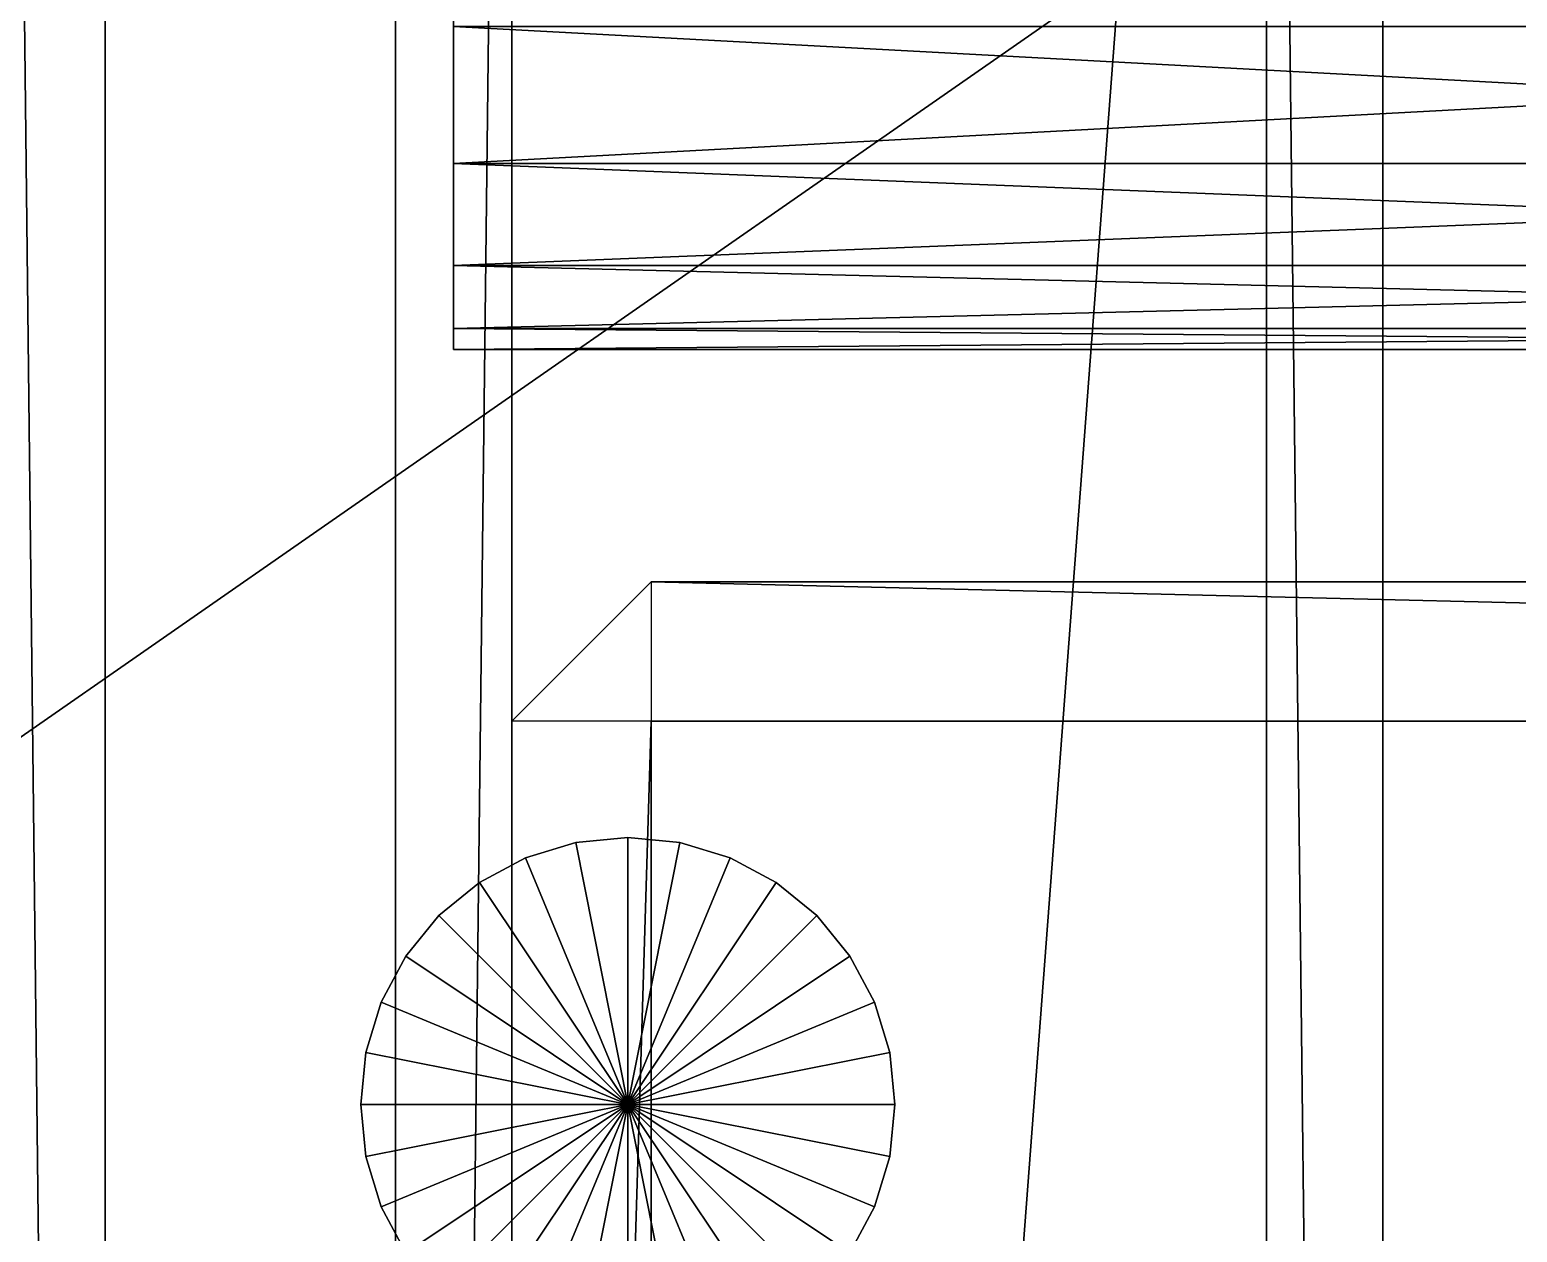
# Model space of a CAD drawing. Header units: millimetres. Extents: x -18 to 4450, y -985 to 970.
# Drawn here: x 418.5 to 546.6, y 154 to 257.5 of the extents above; entities that cross this region are included whole.
import ezdxf

# ---------------------------------------------------------------- set-up
doc = ezdxf.new("R2010")
doc.units = ezdxf.units.MM
for name, color, linetype in [('body__hood_closed_reference', 40, 'CONTINUOUS'), ('body__hood_crowned_closed_skin', 40, 'CONTINUOUS'), ('chassis__crossmember_1', 251, 'CONTINUOUS'), ('engine_bay__alternator_body', 9, 'CONTINUOUS'), ('engine_bay__engine_block', 8, 'CONTINUOUS'), ('engine_bay__inline_six_intake_stack_6', 9, 'CONTINUOUS'), ('mechanical_clearance__fan_radiator_clearance_envelope', 7, 'CONTINUOUS')]:
    doc.layers.add(name, color=color, linetype=linetype)

msp = doc.modelspace()

# ---------------------------------------------------------------- linework, layer by layer
at = {"layer": 'body__hood_closed_reference'}
for points in [[(237.979993, -687.020004, 1253.000021), (1142.019987, -687.020004, 1253.000021), (1142.019987, 687.020004, 1253.000021)], [(237.979993, -687.020004, 1253.000021), (1142.019987, 687.020004, 1253.000021), (237.979993, 687.020004, 1253.000021)], [(237.979993, -687.020004, 1215.000033), (237.979993, 687.020004, 1215.000033), (1142.019987, 687.020004, 1215.000033)], [(237.979993, -687.020004, 1215.000033), (1142.019987, 687.020004, 1215.000033), (1142.019987, -687.020004, 1215.000033)]]:
    msp.add_3dface(points, dxfattribs=at)
at = {"layer": 'body__hood_crowned_closed_skin'}
for points in [[(135.000005, 0, 1256.000042), (1057.999969, 0, 1322.000027), (1057.999969, 642.00002, 1296.000004)], [(135.000005, 0, 1256.000042), (1057.999969, 642.00002, 1296.000004), (135.000005, 642.00002, 1230.000019)], [(135.000005, 0, 1235.999942), (135.000005, 642.00002, 1210.000038), (1057.999969, 642.00002, 1276.000023)], [(135.000005, 0, 1235.999942), (1057.999969, 642.00002, 1276.000023), (1057.999969, 0, 1302.000046)]]:
    msp.add_3dface(points, dxfattribs=at)
at = {"layer": 'chassis__crossmember_1'}
for points in [[(449.999988, -430.000007, 465.000004), (449.999988, -430.000007, 540.000021), (449.999988, 430.000007, 540.000021)], [(449.999988, -430.000007, 465.000004), (449.999988, 430.000007, 540.000021), (449.999988, 430.000007, 465.000004)], [(449.999988, -430.000007, 465.000004), (460.000008, -430.000007, 455.000013), (460.000008, 430.000007, 455.000013)], [(449.999988, -430.000007, 465.000004), (460.000008, 430.000007, 455.000013), (449.999988, 430.000007, 465.000004)], [(449.999988, -430.000007, 540.000021), (460.000008, -430.000007, 550.000012), (460.000008, 430.000007, 550.000012)], [(449.999988, -430.000007, 540.000021), (460.000008, 430.000007, 550.000012), (449.999988, 430.000007, 540.000021)], [(460.000008, -430.000007, 550.000012), (524.999976, -430.000007, 550.000012), (524.999976, 430.000007, 550.000012)], [(460.000008, -430.000007, 550.000012), (524.999976, 430.000007, 550.000012), (460.000008, 430.000007, 550.000012)], [(460.000008, -430.000007, 455.000013), (460.000008, 430.000007, 455.000013), (524.999976, 430.000007, 455.000013)], [(460.000008, -430.000007, 455.000013), (524.999976, 430.000007, 455.000013), (524.999976, -430.000007, 455.000013)], [(535.000026, -430.000007, 465.000004), (524.999976, -430.000007, 455.000013), (524.999976, 430.000007, 455.000013)], [(535.000026, -430.000007, 465.000004), (524.999976, 430.000007, 455.000013), (535.000026, 430.000007, 465.000004)], [(535.000026, -430.000007, 540.000021), (524.999976, -430.000007, 550.000012), (524.999976, 430.000007, 550.000012)], [(535.000026, -430.000007, 540.000021), (524.999976, 430.000007, 550.000012), (535.000026, 430.000007, 540.000021)], [(535.000026, -430.000007, 465.000004), (535.000026, 430.000007, 465.000004), (535.000026, 430.000007, 540.000021)], [(535.000026, -430.000007, 465.000004), (535.000026, 430.000007, 540.000021), (535.000026, -430.000007, 540.000021)]]:
    msp.add_3dface(points, dxfattribs=at)
at = {"layer": 'engine_bay__alternator_body'}
for points in [[(455.000013, 324.999988, 1009.99999), (455.000013, 246.010393, 1062.779188), (455.000013, 257.824868, 1077.17514)], [(455.000013, 324.999988, 1009.99999), (455.000013, 237.231448, 1046.35489), (455.000013, 246.010393, 1062.779188)], [(455.000013, 324.999988, 1009.99999), (455.000013, 231.825396, 1028.533578), (455.000013, 237.231448, 1046.35489)], [(455.000013, 324.999988, 1009.99999), (455.000013, 230.000004, 1009.99999), (455.000013, 231.825396, 1028.533578)], [(455.000013, 324.999988, 1009.99999), (455.000013, 231.825396, 991.466403), (455.000013, 230.000004, 1009.99999)], [(455.000013, 324.999988, 1009.99999), (455.000013, 237.231448, 973.645091), (455.000013, 231.825396, 991.466403)], [(455.000013, 324.999988, 1009.99999), (455.000013, 246.010393, 957.220852), (455.000013, 237.231448, 973.645091)], [(455.000013, 324.999988, 1009.99999), (455.000013, 257.824868, 942.824841), (455.000013, 246.010393, 957.220852)], [(455.000013, 257.824868, 1077.17514), (675.000012, 257.824868, 1077.17514), (675.000012, 246.010393, 1062.779188)], [(455.000013, 257.824868, 1077.17514), (675.000012, 246.010393, 1062.779188), (455.000013, 246.010393, 1062.779188)], [(455.000013, 246.010393, 957.220852), (675.000012, 246.010393, 957.220852), (675.000012, 257.824868, 942.824841)], [(455.000013, 246.010393, 957.220852), (675.000012, 257.824868, 942.824841), (455.000013, 257.824868, 942.824841)], [(455.000013, 246.010393, 1062.779188), (675.000012, 246.010393, 1062.779188), (675.000012, 237.231448, 1046.35489)], [(455.000013, 246.010393, 1062.779188), (675.000012, 237.231448, 1046.35489), (455.000013, 237.231448, 1046.35489)], [(455.000013, 237.231448, 973.645091), (675.000012, 237.231448, 973.645091), (675.000012, 246.010393, 957.220852)], [(455.000013, 237.231448, 973.645091), (675.000012, 246.010393, 957.220852), (455.000013, 246.010393, 957.220852)], [(455.000013, 237.231448, 1046.35489), (675.000012, 237.231448, 1046.35489), (675.000012, 231.825396, 1028.533578)], [(455.000013, 237.231448, 1046.35489), (675.000012, 231.825396, 1028.533578), (455.000013, 231.825396, 1028.533578)], [(455.000013, 231.825396, 991.466403), (675.000012, 231.825396, 991.466403), (675.000012, 237.231448, 973.645091)], [(455.000013, 231.825396, 991.466403), (675.000012, 237.231448, 973.645091), (455.000013, 237.231448, 973.645091)], [(455.000013, 231.825396, 1028.533578), (675.000012, 231.825396, 1028.533578), (675.000012, 230.000004, 1009.99999)], [(455.000013, 231.825396, 1028.533578), (675.000012, 230.000004, 1009.99999), (455.000013, 230.000004, 1009.99999)], [(455.000013, 230.000004, 1009.99999), (675.000012, 230.000004, 1009.99999), (675.000012, 231.825396, 991.466403)], [(455.000013, 230.000004, 1009.99999), (675.000012, 231.825396, 991.466403), (455.000013, 231.825396, 991.466403)]]:
    msp.add_3dface(points, dxfattribs=at)
at = {"layer": 'engine_bay__engine_block'}
for points in [[(460.000008, 197.999999, 731.999993), (472.000003, 209.999993, 731.999993), (472.000003, 209.999993, 1138.000011)], [(460.000008, 197.999999, 731.999993), (472.000003, 209.999993, 1138.000011), (460.000008, 197.999999, 1138.000011)], [(460.000008, 197.999999, 731.999993), (472.000003, 209.999993, 731.999993), (472.000003, 197.999999, 720.000029)], [(460.000008, 197.999999, 1138.000011), (472.000003, 209.999993, 1138.000011), (472.000003, 197.999999, 1149.999976)], [(472.000003, 209.999993, 731.999993), (472.000003, 209.999993, 1138.000011), (967.999995, 209.999993, 1138.000011)], [(472.000003, 209.999993, 731.999993), (967.999995, 209.999993, 1138.000011), (967.999995, 209.999993, 731.999993)], [(472.000003, 209.999993, 731.999993), (472.000003, 197.999999, 720.000029), (967.999995, 197.999999, 720.000029)], [(472.000003, 209.999993, 731.999993), (967.999995, 197.999999, 720.000029), (967.999995, 209.999993, 731.999993)], [(472.000003, 209.999993, 1138.000011), (472.000003, 197.999999, 1149.999976), (967.999995, 197.999999, 1149.999976)], [(472.000003, 209.999993, 1138.000011), (967.999995, 197.999999, 1149.999976), (967.999995, 209.999993, 1138.000011)], [(460.000008, -197.999999, 731.999993), (460.000008, -197.999999, 1138.000011), (460.000008, 197.999999, 1138.000011)], [(460.000008, -197.999999, 731.999993), (460.000008, 197.999999, 1138.000011), (460.000008, 197.999999, 731.999993)], [(460.000008, -197.999999, 731.999993), (472.000003, -197.999999, 720.000029), (472.000003, 197.999999, 720.000029)], [(460.000008, -197.999999, 731.999993), (472.000003, 197.999999, 720.000029), (460.000008, 197.999999, 731.999993)], [(460.000008, -197.999999, 1138.000011), (472.000003, -197.999999, 1149.999976), (472.000003, 197.999999, 1149.999976)], [(460.000008, -197.999999, 1138.000011), (472.000003, 197.999999, 1149.999976), (460.000008, 197.999999, 1138.000011)], [(472.000003, -197.999999, 1149.999976), (967.999995, -197.999999, 1149.999976), (967.999995, 197.999999, 1149.999976)], [(472.000003, -197.999999, 1149.999976), (967.999995, 197.999999, 1149.999976), (472.000003, 197.999999, 1149.999976)], [(472.000003, -197.999999, 720.000029), (472.000003, 197.999999, 720.000029), (967.999995, 197.999999, 720.000029)], [(472.000003, -197.999999, 720.000029), (967.999995, 197.999999, 720.000029), (967.999995, -197.999999, 720.000029)]]:
    msp.add_3dface(points, dxfattribs=at)
at = {"layer": 'engine_bay__inline_six_intake_stack_6'}
for points in [[(465.512931, 187.558055, 1070.000052), (465.512931, 187.558055, 1250), (461.19827, 186.249226, 1250)], [(465.512931, 187.558055, 1070.000052), (461.19827, 186.249226, 1250), (461.19827, 186.249226, 1070.000052)], [(469.999999, 165.000007, 1070.000052), (461.19827, 186.249226, 1070.000052), (465.512931, 187.558055, 1070.000052)], [(469.999999, 165.000007, 1250), (465.512931, 187.558055, 1250), (461.19827, 186.249226, 1250)], [(469.999999, 187.999994, 1070.000052), (469.999999, 187.999994, 1250), (465.512931, 187.558055, 1250)], [(469.999999, 187.999994, 1070.000052), (465.512931, 187.558055, 1250), (465.512931, 187.558055, 1070.000052)], [(469.999999, 165.000007, 1070.000052), (465.512931, 187.558055, 1070.000052), (469.999999, 187.999994, 1070.000052)], [(469.999999, 165.000007, 1250), (469.999999, 187.999994, 1250), (465.512931, 187.558055, 1250)], [(474.487066, 187.558055, 1070.000052), (474.487066, 187.558055, 1250), (469.999999, 187.999994, 1250)], [(474.487066, 187.558055, 1070.000052), (469.999999, 187.999994, 1250), (469.999999, 187.999994, 1070.000052)], [(469.999999, 165.000007, 1070.000052), (469.999999, 187.999994, 1070.000052), (474.487066, 187.558055, 1070.000052)], [(469.999999, 165.000007, 1250), (474.487066, 187.558055, 1250), (469.999999, 187.999994, 1250)], [(469.999999, 165.000007, 1070.000052), (474.487066, 187.558055, 1070.000052), (478.801727, 186.249226, 1070.000052)], [(469.999999, 165.000007, 1250), (478.801727, 186.249226, 1250), (474.487066, 187.558055, 1250)], [(478.801727, 186.249226, 1070.000052), (478.801727, 186.249226, 1250), (474.487066, 187.558055, 1250)], [(478.801727, 186.249226, 1070.000052), (474.487066, 187.558055, 1250), (474.487066, 187.558055, 1070.000052)], [(461.19827, 186.249226, 1070.000052), (461.19827, 186.249226, 1250), (457.221895, 184.123799, 1250)], [(461.19827, 186.249226, 1070.000052), (457.221895, 184.123799, 1250), (457.221895, 184.123799, 1070.000052)], [(469.999999, 165.000007, 1070.000052), (457.221895, 184.123799, 1070.000052), (461.19827, 186.249226, 1070.000052)], [(469.999999, 165.000007, 1250), (461.19827, 186.249226, 1250), (457.221895, 184.123799, 1250)], [(469.999999, 165.000007, 1070.000052), (478.801727, 186.249226, 1070.000052), (482.778102, 184.123799, 1070.000052)], [(469.999999, 165.000007, 1250), (482.778102, 184.123799, 1250), (478.801727, 186.249226, 1250)], [(482.778102, 184.123799, 1070.000052), (482.778102, 184.123799, 1250), (478.801727, 186.249226, 1250)], [(482.778102, 184.123799, 1070.000052), (478.801727, 186.249226, 1250), (478.801727, 186.249226, 1070.000052)], [(457.221895, 184.123799, 1070.000052), (457.221895, 184.123799, 1250), (453.736544, 181.263462, 1250)], [(457.221895, 184.123799, 1070.000052), (453.736544, 181.263462, 1250), (453.736544, 181.263462, 1070.000052)], [(469.999999, 165.000007, 1070.000052), (453.736544, 181.263462, 1070.000052), (457.221895, 184.123799, 1070.000052)], [(469.999999, 165.000007, 1250), (457.221895, 184.123799, 1250), (453.736544, 181.263462, 1250)], [(469.999999, 165.000007, 1070.000052), (482.778102, 184.123799, 1070.000052), (486.263454, 181.263462, 1070.000052)], [(469.999999, 165.000007, 1250), (486.263454, 181.263462, 1250), (482.778102, 184.123799, 1250)], [(486.263454, 181.263462, 1070.000052), (486.263454, 181.263462, 1250), (482.778102, 184.123799, 1250)], [(486.263454, 181.263462, 1070.000052), (482.778102, 184.123799, 1250), (482.778102, 184.123799, 1070.000052)], [(453.736544, 181.263462, 1070.000052), (453.736544, 181.263462, 1250), (450.876206, 177.77811, 1250)], [(453.736544, 181.263462, 1070.000052), (450.876206, 177.77811, 1250), (450.876206, 177.77811, 1070.000052)], [(469.999999, 165.000007, 1070.000052), (450.876206, 177.77811, 1070.000052), (453.736544, 181.263462, 1070.000052)], [(469.999999, 165.000007, 1250), (453.736544, 181.263462, 1250), (450.876206, 177.77811, 1250)], [(469.999999, 165.000007, 1070.000052), (486.263454, 181.263462, 1070.000052), (489.123791, 177.77811, 1070.000052)], [(469.999999, 165.000007, 1250), (489.123791, 177.77811, 1250), (486.263454, 181.263462, 1250)], [(489.123791, 177.77811, 1070.000052), (489.123791, 177.77811, 1250), (486.263454, 181.263462, 1250)], [(489.123791, 177.77811, 1070.000052), (486.263454, 181.263462, 1250), (486.263454, 181.263462, 1070.000052)], [(450.876206, 177.77811, 1070.000052), (450.876206, 177.77811, 1250), (448.750764, 173.80172, 1250)], [(450.876206, 177.77811, 1070.000052), (448.750764, 173.80172, 1250), (448.750764, 173.80172, 1070.000052)], [(469.999999, 165.000007, 1070.000052), (448.750764, 173.80172, 1070.000052), (450.876206, 177.77811, 1070.000052)], [(469.999999, 165.000007, 1250), (450.876206, 177.77811, 1250), (448.750764, 173.80172, 1250)], [(469.999999, 165.000007, 1070.000052), (489.123791, 177.77811, 1070.000052), (491.249233, 173.80172, 1070.000052)], [(469.999999, 165.000007, 1250), (491.249233, 173.80172, 1250), (489.123791, 177.77811, 1250)], [(491.249233, 173.80172, 1070.000052), (491.249233, 173.80172, 1250), (489.123791, 177.77811, 1250)], [(491.249233, 173.80172, 1070.000052), (489.123791, 177.77811, 1250), (489.123791, 177.77811, 1070.000052)], [(448.750764, 173.80172, 1070.000052), (448.750764, 173.80172, 1250), (447.441936, 169.487074, 1250)], [(448.750764, 173.80172, 1070.000052), (447.441936, 169.487074, 1250), (447.441936, 169.487074, 1070.000052)], [(469.999999, 165.000007, 1070.000052), (447.441936, 169.487074, 1070.000052), (448.750764, 173.80172, 1070.000052)], [(469.999999, 165.000007, 1250), (448.750764, 173.80172, 1250), (447.441936, 169.487074, 1250)], [(469.999999, 165.000007, 1070.000052), (491.249233, 173.80172, 1070.000052), (492.558062, 169.487074, 1070.000052)], [(469.999999, 165.000007, 1250), (492.558062, 169.487074, 1250), (491.249233, 173.80172, 1250)], [(492.558062, 169.487074, 1070.000052), (492.558062, 169.487074, 1250), (491.249233, 173.80172, 1250)], [(492.558062, 169.487074, 1070.000052), (491.249233, 173.80172, 1250), (491.249233, 173.80172, 1070.000052)], [(447.441936, 169.487074, 1070.000052), (447.441936, 169.487074, 1250), (446.999997, 165.000007, 1250)], [(447.441936, 169.487074, 1070.000052), (446.999997, 165.000007, 1250), (446.999997, 165.000007, 1070.000052)], [(469.999999, 165.000007, 1070.000052), (446.999997, 165.000007, 1070.000052), (447.441936, 169.487074, 1070.000052)], [(469.999999, 165.000007, 1250), (447.441936, 169.487074, 1250), (446.999997, 165.000007, 1250)], [(469.999999, 165.000007, 1070.000052), (492.558062, 169.487074, 1070.000052), (493.000001, 165.000007, 1070.000052)], [(469.999999, 165.000007, 1250), (493.000001, 165.000007, 1250), (492.558062, 169.487074, 1250)], [(493.000001, 165.000007, 1070.000052), (493.000001, 165.000007, 1250), (492.558062, 169.487074, 1250)], [(493.000001, 165.000007, 1070.000052), (492.558062, 169.487074, 1250), (492.558062, 169.487074, 1070.000052)], [(446.999997, 165.000007, 1070.000052), (446.999997, 165.000007, 1250), (447.441936, 160.512924, 1250)], [(446.999997, 165.000007, 1070.000052), (447.441936, 160.512924, 1250), (447.441936, 160.512924, 1070.000052)], [(469.999999, 165.000007, 1070.000052), (447.441936, 160.512924, 1070.000052), (446.999997, 165.000007, 1070.000052)], [(469.999999, 165.000007, 1250), (446.999997, 165.000007, 1250), (447.441936, 160.512924, 1250)], [(469.999999, 165.000007, 1070.000052), (448.750764, 156.198278, 1070.000052), (447.441936, 160.512924, 1070.000052)], [(469.999999, 165.000007, 1250), (447.441936, 160.512924, 1250), (448.750764, 156.198278, 1250)], [(469.999999, 165.000007, 1070.000052), (450.876206, 152.221888, 1070.000052), (448.750764, 156.198278, 1070.000052)], [(469.999999, 165.000007, 1250), (448.750764, 156.198278, 1250), (450.876206, 152.221888, 1250)], [(469.999999, 165.000007, 1070.000052), (453.736544, 148.736551, 1070.000052), (450.876206, 152.221888, 1070.000052)], [(469.999999, 165.000007, 1250), (450.876206, 152.221888, 1250), (453.736544, 148.736551, 1250)], [(469.999999, 165.000007, 1070.000052), (457.221895, 145.876199, 1070.000052), (453.736544, 148.736551, 1070.000052)], [(469.999999, 165.000007, 1250), (453.736544, 148.736551, 1250), (457.221895, 145.876199, 1250)], [(469.999999, 165.000007, 1070.000052), (461.19827, 143.750772, 1070.000052), (457.221895, 145.876199, 1070.000052)], [(469.999999, 165.000007, 1250), (457.221895, 145.876199, 1250), (461.19827, 143.750772, 1250)], [(469.999999, 165.000007, 1070.000052), (465.512931, 142.441943, 1070.000052), (461.19827, 143.750772, 1070.000052)], [(469.999999, 165.000007, 1250), (461.19827, 143.750772, 1250), (465.512931, 142.441943, 1250)], [(469.999999, 165.000007, 1070.000052), (469.999999, 142.000005, 1070.000052), (465.512931, 142.441943, 1070.000052)], [(469.999999, 165.000007, 1250), (465.512931, 142.441943, 1250), (469.999999, 142.000005, 1250)], [(469.999999, 165.000007, 1070.000052), (474.487066, 142.441943, 1070.000052), (469.999999, 142.000005, 1070.000052)], [(469.999999, 165.000007, 1250), (469.999999, 142.000005, 1250), (474.487066, 142.441943, 1250)], [(469.999999, 165.000007, 1070.000052), (478.801727, 143.750772, 1070.000052), (474.487066, 142.441943, 1070.000052)], [(469.999999, 165.000007, 1250), (474.487066, 142.441943, 1250), (478.801727, 143.750772, 1250)], [(469.999999, 165.000007, 1070.000052), (482.778102, 145.876199, 1070.000052), (478.801727, 143.750772, 1070.000052)], [(469.999999, 165.000007, 1250), (478.801727, 143.750772, 1250), (482.778102, 145.876199, 1250)], [(469.999999, 165.000007, 1070.000052), (486.263454, 148.736551, 1070.000052), (482.778102, 145.876199, 1070.000052)], [(469.999999, 165.000007, 1250), (482.778102, 145.876199, 1250), (486.263454, 148.736551, 1250)], [(469.999999, 165.000007, 1070.000052), (489.123791, 152.221888, 1070.000052), (486.263454, 148.736551, 1070.000052)], [(469.999999, 165.000007, 1250), (486.263454, 148.736551, 1250), (489.123791, 152.221888, 1250)], [(469.999999, 165.000007, 1070.000052), (491.249233, 156.198278, 1070.000052), (489.123791, 152.221888, 1070.000052)], [(469.999999, 165.000007, 1250), (489.123791, 152.221888, 1250), (491.249233, 156.198278, 1250)], [(469.999999, 165.000007, 1070.000052), (492.558062, 160.512924, 1070.000052), (491.249233, 156.198278, 1070.000052)], [(469.999999, 165.000007, 1250), (491.249233, 156.198278, 1250), (492.558062, 160.512924, 1250)], [(469.999999, 165.000007, 1070.000052), (493.000001, 165.000007, 1070.000052), (492.558062, 160.512924, 1070.000052)], [(469.999999, 165.000007, 1250), (492.558062, 160.512924, 1250), (493.000001, 165.000007, 1250)], [(492.558062, 160.512924, 1070.000052), (492.558062, 160.512924, 1250), (493.000001, 165.000007, 1250)], [(492.558062, 160.512924, 1070.000052), (493.000001, 165.000007, 1250), (493.000001, 165.000007, 1070.000052)], [(447.441936, 160.512924, 1070.000052), (447.441936, 160.512924, 1250), (448.750764, 156.198278, 1250)], [(447.441936, 160.512924, 1070.000052), (448.750764, 156.198278, 1250), (448.750764, 156.198278, 1070.000052)], [(491.249233, 156.198278, 1070.000052), (491.249233, 156.198278, 1250), (492.558062, 160.512924, 1250)], [(491.249233, 156.198278, 1070.000052), (492.558062, 160.512924, 1250), (492.558062, 160.512924, 1070.000052)], [(448.750764, 156.198278, 1070.000052), (448.750764, 156.198278, 1250), (450.876206, 152.221888, 1250)], [(448.750764, 156.198278, 1070.000052), (450.876206, 152.221888, 1250), (450.876206, 152.221888, 1070.000052)], [(489.123791, 152.221888, 1070.000052), (489.123791, 152.221888, 1250), (491.249233, 156.198278, 1250)], [(489.123791, 152.221888, 1070.000052), (491.249233, 156.198278, 1250), (491.249233, 156.198278, 1070.000052)]]:
    msp.add_3dface(points, dxfattribs=at)
at = {"layer": 'mechanical_clearance__fan_radiator_clearance_envelope'}
for points in [[(425.000012, -351.999998, 998.000026), (416.999996, -351.999998, 990.00001), (416.999996, 351.999998, 990.00001)], [(425.000012, -351.999998, 998.000026), (416.999996, 351.999998, 990.00001), (425.000012, 351.999998, 998.000026)], [(425.000012, -351.999998, 1491.999984), (416.999996, -351.999998, 1500), (416.999996, 351.999998, 1500)], [(425.000012, -351.999998, 1491.999984), (416.999996, 351.999998, 1500), (425.000012, 351.999998, 1491.999984)], [(425.000012, -351.999998, 998.000026), (425.000012, 351.999998, 998.000026), (425.000012, 351.999998, 1491.999984)], [(425.000012, -351.999998, 998.000026), (425.000012, 351.999998, 1491.999984), (425.000012, -351.999998, 1491.999984)]]:
    msp.add_3dface(points, dxfattribs=at)

doc.saveas('drawing.dxf')
